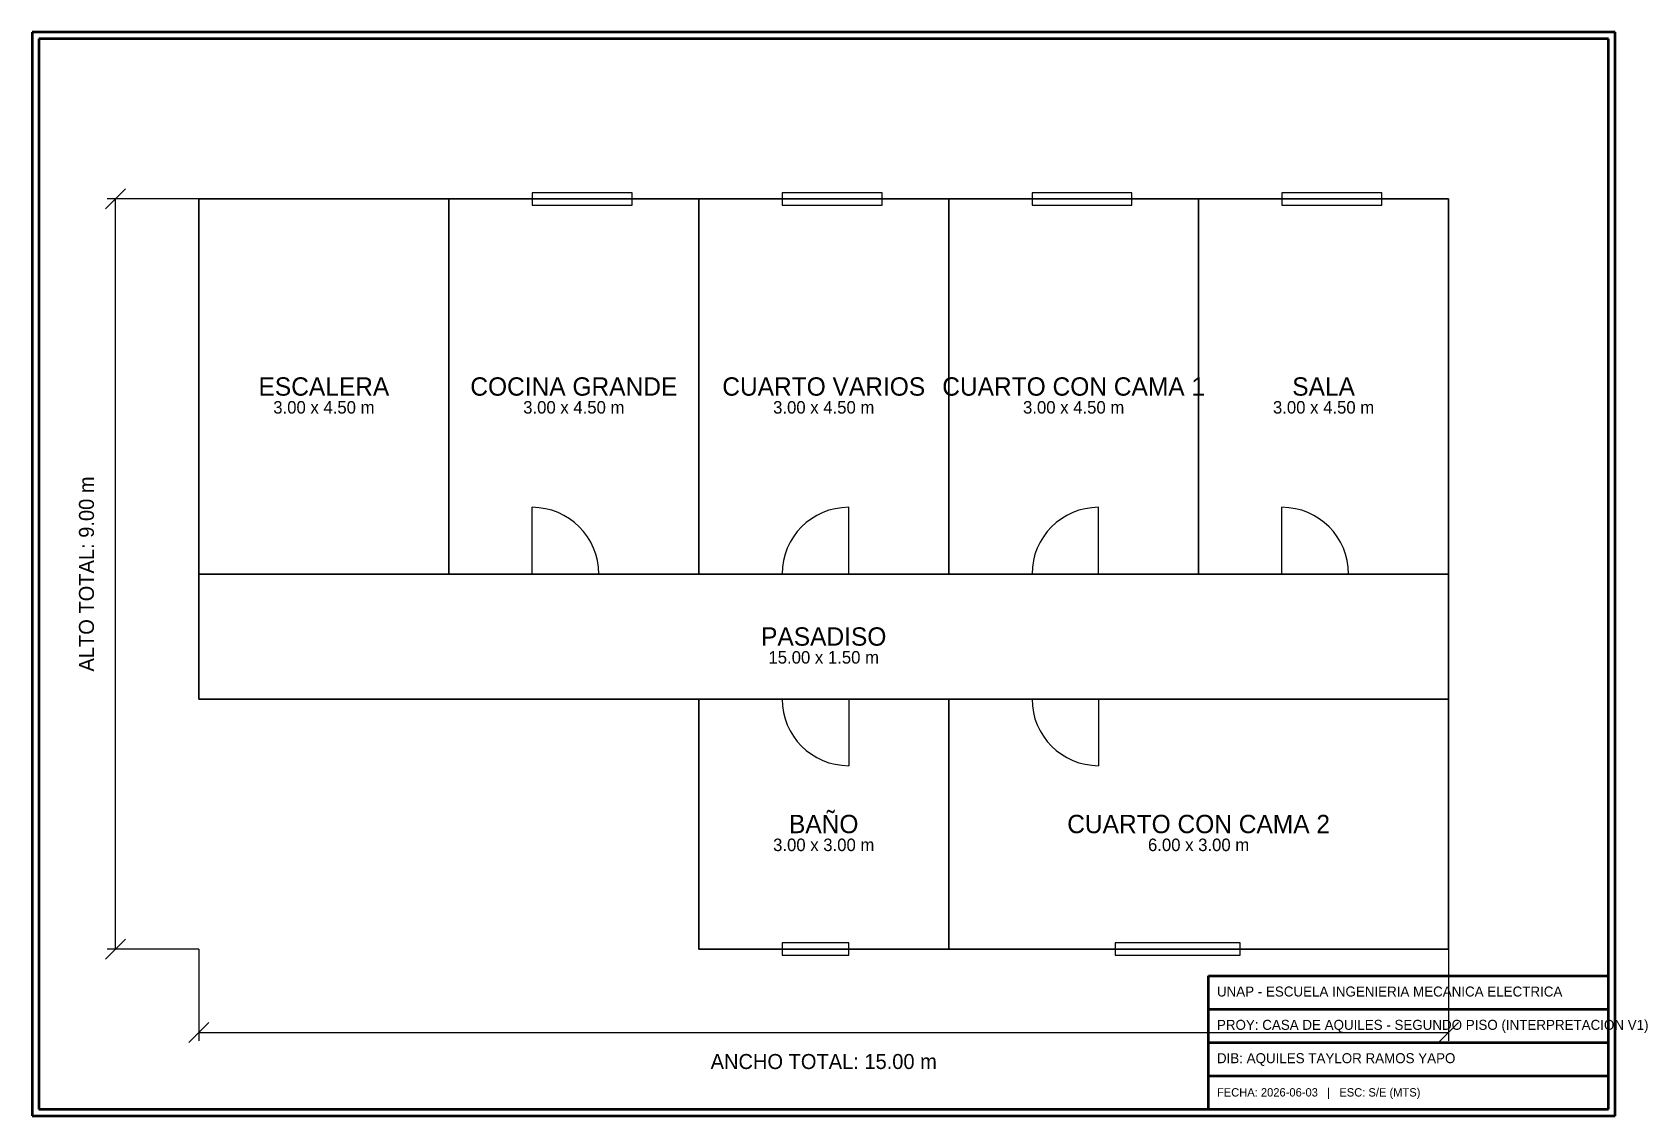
# Model space of a CAD drawing. Header units: metres. Extents: x -2 to 17.4, y -2 to 11.
import ezdxf
from ezdxf.enums import TextEntityAlignment as Align

# ---------------------------------------------------------------- set-up
doc = ezdxf.new("R2010")
doc.units = ezdxf.units.M
for name, color, linetype in [('COTAS', 8, 'Continuous'), ('PUERTAS', 1, 'Continuous'), ('TEXTOS', 2, 'Continuous'), ('VENTANAS', 4, 'Continuous')]:
    doc.layers.add(name, color=color, linetype=linetype)
doc.layers.add('MARCO', color=7, linetype='Continuous', lineweight=50)
doc.layers.add('MUROS', color=7, linetype='Continuous', lineweight=35)

msp = doc.modelspace()

# ---------------------------------------------------------------- linework, layer by layer
at = {"layer": 'COTAS'}
for p, q in [((-1.12, 8.88), (-0.88, 9.12)), ((0, 9), (-1.1, 9)), ((-1, 0), (-1, 9)), ((-1.12, -0.12), (-0.88, 0.12)), ((0, 0), (-1.1, 0)), ((0, 0), (0, -1.1)), ((15, 0), (15, -1.1)), ((-0.12, -1.12), (0.12, -0.88)), ((14.88, -1.12), (15.12, -0.88)), ((0, -1), (15, -1))]:
    msp.add_line(p, q, dxfattribs=at)
at = {"layer": 'MARCO'}
for p, q in [((17, 11), (-2, 11)), ((-2, 11), (-2, -2)), ((16.92, 10.92), (-1.92, 10.92)), ((-1.92, 10.92), (-1.92, -1.92)), ((16.92, -1.92), (16.92, 10.92)), ((17, -2), (17, 11)), ((12.12, -1.92), (12.12, -0.32)), ((12.12, -0.32), (16.92, -0.32)), ((12.12, -0.72), (16.92, -0.72)), ((12.12, -1.12), (16.92, -1.12)), ((12.12, -1.52), (16.92, -1.52)), ((-1.92, -1.92), (16.92, -1.92)), ((-2, -2), (17, -2))]:
    msp.add_line(p, q, dxfattribs=at)
at = {"layer": 'MUROS'}
for p, q in [((0, 9), (3, 9)), ((0, 4.5), (0, 9)), ((3, 9), (6, 9)), ((3, 4.5), (3, 9)), ((6, 9), (9, 9)), ((6, 4.5), (6, 9)), ((9, 4.5), (9, 9)), ((9, 9), (12, 9)), ((12, 4.5), (12, 9)), ((12, 9), (15, 9)), ((15, 4.5), (15, 9)), ((0, 3), (0, 4.5)), ((0, 4.5), (3, 4.5)), ((0, 4.5), (15, 4.5)), ((3, 4.5), (6, 4.5)), ((6, 4.5), (9, 4.5)), ((9, 4.5), (12, 4.5)), ((12, 4.5), (15, 4.5)), ((15, 3), (15, 4.5)), ((0, 3), (15, 3)), ((6, 0), (6, 3)), ((6, 3), (9, 3)), ((9, 3), (15, 3)), ((9, 0), (9, 3)), ((15, 0), (15, 3)), ((6, 0), (9, 0)), ((9, 0), (15, 0))]:
    msp.add_line(p, q, dxfattribs=at)
at = {"layer": 'PUERTAS'}
for p, q in [((4, 4.5), (4, 5.3)), ((7.8, 4.5), (7.8, 5.3)), ((10.8, 4.5), (10.8, 5.3)), ((13, 4.5), (13, 5.3)), ((7.8, 3), (7.8, 2.2)), ((10.8, 3), (10.8, 2.2))]:
    msp.add_line(p, q, dxfattribs=at)
for centre, start, end in [((4, 4.5), 0, 90), ((7.8, 4.5), 90, 180), ((10.8, 4.5), 90, 180), ((13, 4.5), 0, 90), ((7.8, 3), 180, 270), ((10.8, 3), 180, 270)]:
    msp.add_arc(centre, 0.8, start, end, dxfattribs=at)
at = {"layer": 'VENTANAS'}
for p, q in [((5.2, 9.075), (4, 9.075)), ((4, 9.075), (4, 8.925)), ((4, 9), (5.2, 9)), ((4, 8.925), (5.2, 8.925)), ((5.2, 8.925), (5.2, 9.075)), ((8.2, 9.075), (7, 9.075)), ((7, 9.075), (7, 8.925)), ((7, 9), (8.2, 9)), ((7, 8.925), (8.2, 8.925)), ((8.2, 8.925), (8.2, 9.075)), ((11.2, 9.075), (10, 9.075)), ((10, 9.075), (10, 8.925)), ((10, 9), (11.2, 9)), ((10, 8.925), (11.2, 8.925)), ((11.2, 8.925), (11.2, 9.075)), ((14.2, 9.075), (13, 9.075)), ((13, 9.075), (13, 8.925)), ((13, 9), (14.2, 9)), ((13, 8.925), (14.2, 8.925)), ((14.2, 8.925), (14.2, 9.075)), ((7.8, 0.075), (7, 0.075)), ((7, 0.075), (7, -0.075)), ((7, 0), (7.8, 0)), ((7.8, -0.075), (7.8, 0.075)), ((12.5, 0.075), (11, 0.075)), ((11, 0.075), (11, -0.075)), ((11, 0), (12.5, 0)), ((12.5, -0.075), (12.5, 0.075)), ((7, -0.075), (7.8, -0.075)), ((11, -0.075), (12.5, -0.075))]:
    msp.add_line(p, q, dxfattribs=at)

# ---------------------------------------------------------------- texts
at = {"layer": 'COTAS'}
msp.add_text('ALTO TOTAL: 9.00 m', height=0.18, rotation=90, dxfattribs=at).set_placement((-1.35, 4.5), align=Align.MIDDLE_CENTER)
msp.add_text('ANCHO TOTAL: 15.00 m', height=0.18, dxfattribs=at).set_placement((7.5, -1.35), align=Align.MIDDLE_CENTER)
at = {"layer": 'TEXTOS'}
for s, height, p in [('ESCALERA', 0.22, (1.5, 6.75)), ('COCINA GRANDE', 0.22, (4.5, 6.75)), ('CUARTO VARIOS', 0.22, (7.5, 6.75)), ('CUARTO CON CAMA 1', 0.22, (10.5, 6.75)), ('SALA', 0.22, (13.5, 6.75)), ('3.00 x 4.50 m', 0.15, (1.5, 6.5)), ('3.00 x 4.50 m', 0.15, (4.5, 6.5)), ('3.00 x 4.50 m', 0.15, (7.5, 6.5)), ('3.00 x 4.50 m', 0.15, (10.5, 6.5)), ('3.00 x 4.50 m', 0.15, (13.5, 6.5)), ('PASADISO', 0.22, (7.5, 3.75)), ('15.00 x 1.50 m', 0.15, (7.5, 3.5)), ('BAÑO', 0.22, (7.5, 1.5)), ('CUARTO CON CAMA 2', 0.22, (12, 1.5)), ('3.00 x 3.00 m', 0.15, (7.5, 1.25)), ('6.00 x 3.00 m', 0.15, (12, 1.25))]:
    msp.add_text(s, height=height, dxfattribs=at).set_placement(p, align=Align.MIDDLE_CENTER)
for s, height, p in [('UNAP - ESCUELA INGENIERIA MECANICA ELECTRICA', 0.12, (12.22, -0.57)), ('PROY: CASA DE AQUILES - SEGUNDO PISO (INTERPRETACION V1)', 0.12, (12.22, -0.97)), ('DIB: AQUILES TAYLOR RAMOS YAPO', 0.12, (12.22, -1.37)), ('FECHA: 2026-06-03   |   ESC: S/E (MTS)', 0.1, (12.22, -1.77))]:
    msp.add_text(s, height=height, dxfattribs=at).set_placement(p)

doc.saveas('drawing.dxf')
